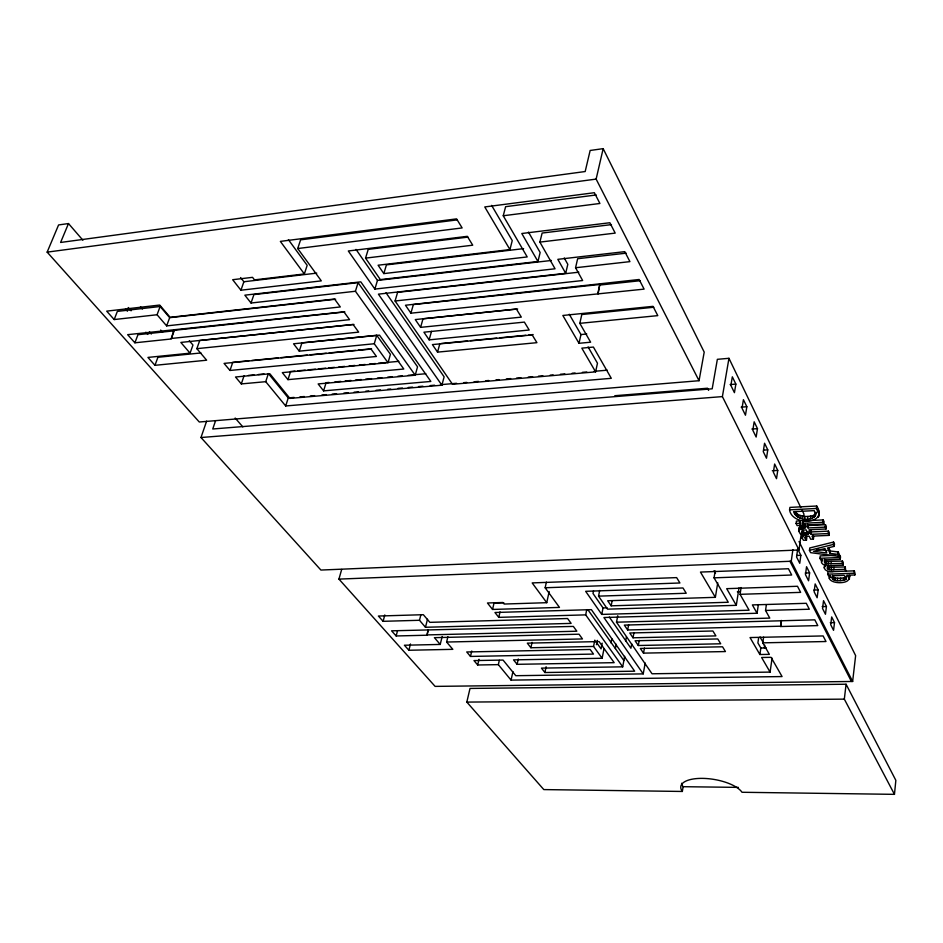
<?xml version="1.0" encoding="UTF-8"?>
<svg xmlns="http://www.w3.org/2000/svg" width="943" height="943" viewBox="0 0 943 943"><rect width="100%" height="100%" fill="white"/><g stroke="black" fill="none" stroke-linecap="round" stroke-linejoin="round"><path stroke-width="1.41" d="M818.901 516.175L818.701 513.617L816.39 508.466L816.721 506.014L789.916 507.405L789.562 509.845C791.837 526.253 828.732 524.567 816.721 506.014M819.231 513.723L819.326 512.532M815.612 515.491L814.257 510.634L793.582 511.684C796.14 520.748 815.707 522.835 816.037 512.073L815.153 516.41M894.459 794.348L895.85 780.356L846.083 684.229L470.015 688.437L466.82 702.087L543.816 789.586L682.343 791.46A31.673 12.424 9.5 0 1 702.582 778.376A31.673 12.424 9.5 0 1 742.011 792.273L894.459 794.348L844.327 699.14L846.083 684.229M341.684 569.419L338.938 579.108L435.112 686.386L852.637 681.471L855.631 655.621L799.039 541.506M854.853 574.947L854.334 570.845L827.942 571.812L827.648 574.181L828.473 575.89L830.477 575.819L829.203 578.13C831.443 585.485 855.702 583.576 846.743 575.242L854.853 574.947L854.334 570.845M849.278 577.717L849.572 575.348L849.36 579.438M827.541 565.293L829.699 567.25L845.246 566.943L845.765 571.057L844.952 569.324L831.278 569.784L828.685 569.419L827.353 568.228L828.567 565.717L843.018 565.199L843.313 562.818L842.488 561.061L826.881 561.38L824.701 559.388M843.36 580.299L843.643 577.929L846.26 576.868L845.977 579.238C842.111 581.265 830.653 582.562 832.421 575.407C834.025 579.591 840.201 577.941 843.643 577.929M844.952 569.324L845.246 566.943M844.48 580.028L844.775 577.658M845.364 579.674L845.647 577.305M838.857 556.335L837.926 554.366L830.029 553.388L827.459 547.977L834.19 546.374L834.496 543.97L833.588 542.048L809.778 547.966L809.448 550.358L810.591 552.657L838.857 556.335L839.152 553.942L838.233 551.961L830.335 550.983L828.803 547.742M840.237 559.282L839.411 557.525L839.718 555.121L840.543 556.889L840.237 559.282L825.691 559.859L824.394 561.769L826.575 563.761L842.193 563.454L843.018 565.199M837.36 580.546L837.655 578.189M834.508 622.604L833.553 630.313L830.712 624.679L831.679 616.946L834.508 622.604L830.264 622.71M842.193 563.454L842.488 561.061M840.331 580.593L840.626 578.224M832.315 578.483L832.61 576.126M833.765 569.749L834.06 567.368M832.704 579.061L832.999 576.703M833.282 579.532L833.577 577.175M834.036 579.921L834.331 577.564M837.926 554.366L838.233 551.961M834.979 580.216L835.274 577.847M827.353 568.228L827.659 565.847M827.683 568.735L827.989 566.366M828.461 563.926L828.767 561.545M830.029 553.388L830.335 550.983M828.119 569.136L828.425 566.755M828.685 569.419L828.991 567.049M829.392 569.619L829.699 567.25M834.19 546.374L833.282 544.465L833.588 542.048M829.203 578.13L829.51 575.76L830.311 577.47M830.96 563.89L831.255 561.509M826.445 606.49L825.455 614.27L822.532 608.471L823.534 600.667L826.445 606.49L822.155 606.608M831.278 569.784L831.573 567.403M828.166 533.549L828.473 531.121L811.428 531.911L810.839 530.673L811.11 534.327L828.166 533.549L829.027 535.388L811.982 536.154L813.42 539.101L810.662 539.219L809.212 536.213L806.513 536.461L804.98 537.569L806.465 540.15L803.448 540.28L801.927 537.604L802.528 533.809L808.021 532.064L807.691 534.481L802.187 536.225M824.512 562.358L824.819 559.977M824.276 567.934L824.842 564.751L824.276 567.934C825.149 571.611 830.052 571.529 833.046 571.529M824.854 562.877L825.16 560.496M825.29 563.277L825.596 560.896M829.027 535.388L829.333 532.96L828.473 531.121M824.536 567.132L825.514 563.961M825.856 563.56L826.162 561.179M826.575 563.761L826.881 561.38M823.781 524.202L822.897 522.339L823.227 519.899L803.271 520.878L802.929 523.294L803.837 525.157L823.781 524.202L824.099 521.774L823.227 519.899M825.208 566.33L826.28 565.505L823.204 564.515L821.624 562.924L821.612 561.415L822.933 559.965L820.787 560.059L819.927 558.303L820.245 555.91L835.545 555.297M825.149 527.137L825.467 524.709L808.351 525.522L807.75 524.273L808.021 527.939L825.149 527.137L826.021 528.988L808.917 529.789L810.355 532.771L807.597 532.901L806.124 529.86L803.412 530.107L801.88 531.239L803.377 533.844L800.348 533.974L798.815 531.274L799.405 527.455L804.933 525.687L804.591 528.104L799.075 529.872M821.424 562.146L821.742 559.765M826.021 528.988L826.339 526.559L825.467 524.709M818.159 589.917L817.133 597.756L814.127 591.803L815.165 583.929L818.159 589.917L813.809 590.059M818.701 513.617L819.031 511.177M818.371 517.365L818.701 514.925M810.355 532.771L810.685 530.355M812.548 518.12L812.878 515.691L815.483 513.959M811.11 534.327L811.428 531.911M814.115 517.389L814.446 514.949M813.42 539.101L813.738 536.697L812.783 534.728M809.624 572.861L808.564 580.782L805.475 574.641L806.548 566.708L809.624 572.861L805.228 573.026M818.029 511.955L818.359 509.503M804.674 534.858L805.004 532.441M807.585 518.898L807.915 516.469L812.878 515.691M805.228 538.571L805.558 536.166L806.795 537.746L806.465 540.15M806.053 534.61L806.383 532.206M805.77 539.372L806.1 536.968M808.021 527.939L808.351 525.522M807.691 534.481L808.351 534.445L808.681 532.029M810.379 518.626L810.709 516.198M800.454 528.846L800.796 526.43M802.069 518.591L802.399 516.151L798.202 514.63L795.373 512.002L795.02 514.442M801.562 528.493L801.892 526.076M206.623 421.12L200.989 437.517L320.903 570.055L798.992 549.981L801.373 532.771M802.175 527.031L803.165 519.864M803.566 516.988L803.955 514.124L802.057 510.163M802.128 532.241L802.458 529.825L803.707 531.428L803.377 533.844M802.941 528.245L803.271 525.829M801.927 537.604L802.528 533.809M802.682 533.054L803.012 530.638M804.662 518.898L805.004 516.469L807.915 516.469M802.222 538.441L802.257 534.469M802.741 535.659L803.071 533.255M804.591 528.104L805.251 528.068L804.98 524.402M800.855 555.309L799.758 563.301L796.564 556.983L797.684 548.967L800.855 555.309L796.717 555.486M803.577 535.211L803.908 532.795M796.717 516.281L797.071 513.852M796.081 523.495L796.422 521.078L799.888 520.901L800.913 523.023L800.583 525.44L797.118 525.605L796.081 523.495L799.546 523.33L800.583 525.44M852.637 681.471L791.26 561.238L792.886 549.616M797.861 517.07L798.202 514.63M799.794 517.978L800.124 515.55M799.546 523.33L799.888 520.901M798.815 531.274L799.405 527.455M799.629 529.306L799.959 526.889M617.736 615.744L616.498 622.191L652.037 673.774L770.089 672.1L772.081 658.131M795.798 515.432L796.14 513.004M780.474 626.199L627.661 629.971L624.325 625.103L814.811 619.846L817.781 625.598L780.651 626.517L781.287 620.423M780.651 626.517L781.464 620.73M762.781 642.843L825.997 641.523L823.109 635.936L750.027 637.551L759.881 654.525L769.37 654.359L762.781 642.843L763.606 637.15M764.36 647.806L764.738 645.189M758.667 637.657L757.889 642.926L760.836 648.03L759.881 654.525M616.498 622.191L769.783 618.113L765.539 610.463L766.388 604.64M777.751 470.416L776.513 478.679L773.39 472.29L774.639 464.015L777.751 470.416L772.293 470.746M770.089 672.1L761.614 657.495L771.068 657.33L782.077 676.567L511.059 680.115L498.34 664.638L477.677 664.992L473.987 660.583L503.055 660.065L515.786 675.695L643.22 673.891L603.909 617.512L757.064 613.256L758.361 604.557M767.767 449.858L766.482 458.227L763.264 451.638L764.561 443.245L767.767 449.858L763.63 450.129M599.677 590.471L598.546 596.141L607.516 609.154L736.294 605.323L739.006 587.902M598.546 596.141L686.233 593.253L682.991 587.972L585.65 591.308L601.752 614.412L749.096 610.204L740.066 594.326L741.127 587.536M757.477 428.641L756.145 437.045L752.82 430.244L754.164 421.816L757.477 428.641L751.877 429.041M715.183 571.01L714.051 577.835L728.267 602.259L611.147 605.83L607.681 600.75L715.372 597.332L717.741 582.798M746.844 406.739L745.465 415.215L742.023 408.189L743.426 399.691L746.844 406.739L741.174 407.164M682.343 791.46L683.121 786.698A31.626 12.483 9.5 0 1 681.589 783.256M735.858 384.107L734.432 392.665L730.872 385.404L732.334 376.823L735.858 384.107L730.106 384.567M798.992 549.981L722.397 396.602L728.963 358.305L717.364 359.318L712.189 388.811L212.741 428.994L215.593 420.649M832.115 577.764L833.199 575.725L844.103 575.336L846.236 577.54L845.977 579.238M643.22 673.891L645.189 663.035M68.497 223.55L58.584 224.941L47.15 252.135L199.279 422.004L699.046 380.713L704.209 352.104L603.166 148.652L590.153 150.467L585.179 171.532L60.6 242.457L68.497 223.55L82.89 240.194M643.515 653.122L640.321 648.454L722.538 646.792L725.45 651.566L643.515 653.122L644.446 648.053M638.305 645.507L635.063 640.769L717.764 638.953L720.711 643.786L638.305 645.507L639.248 640.415M631.727 643.928L630.926 648.242L609.331 617.052M633.024 637.798L629.747 632.989L712.908 630.997L715.902 635.9L633.024 637.798L633.979 632.67M622.698 666.831L585.686 614.871L498.776 617.359L494.945 612.502L591.379 609.638L634.663 671.192L544.901 672.524L541.435 668.115L622.698 666.831L624.679 656.304M625.61 641.193L626.423 636.879M627.661 629.971L628.627 624.82M615.378 648.56L616.203 644.258M849.808 576.244L849.101 577.823M610.981 642.937L611.807 638.647M611.147 605.83L612.172 600.62M602.129 658.273L593.56 646.45L530.897 647.758L527.302 643.15L599.064 641.57L614.188 662.67L517.106 664.32L513.534 659.876L602.129 658.273L603.98 648.749M602.188 643.138L601.068 648.855L595.587 641.228M593.56 646.45L594.809 640.144M601.752 614.412L603.037 607.952L592.994 593.453L593.524 590.813M596.436 644.682L597.284 640.391M585.686 614.871L586.735 609.72M544.901 672.524L546.115 666.76M578.849 272.197L397.604 292.342L395.082 300.982L452.499 384.284L595.599 371.86L597.473 363.22L588.09 346.93M546.386 582.114L545.148 587.76L559.482 607.41L492.541 609.449L487.448 602.99L502.937 602.494L504.14 604.039L546.751 602.695L549.156 591.497M530.897 647.758L532.076 642.36M597.827 293.45L599.807 284.491L413.364 304.565L410.9 313.182L644.104 289.124L639.142 279.493L405.466 305.237L410.9 313.182M598.11 293.968L599.807 284.491M517.106 664.32L518.285 659.004M511.059 680.115L512.945 671.593M653.805 307.253L581.807 314.526L579.827 323.343L590.624 342.203L579.002 343.299L580.971 334.565L569.266 314.255M498.34 664.638L499.319 660.336M498.776 617.359L500.038 611.877M395.082 300.982L582.644 280.531L575.56 267.741L577.646 258.724L626.152 253.172M699.046 380.713L596.129 179.099L603.166 148.652M477.677 664.992L479.009 659.287M492.541 609.449L494.014 603.119L503.821 602.801M595.599 371.86L581.819 348.144L593.406 347.071L611.3 378.32L285.682 405.973L265.726 381.679L241.314 383.919L235.491 377L269.875 373.782L289.914 398.394L441.89 385.204L378.402 294.145L565.694 273.317L567.804 264.323L564.244 257.958M470.486 656.434L466.726 651.967L590.153 649.468L593.512 654.077L470.486 656.434L471.759 651.024M467.917 237.117L368.241 249.376L365.554 258.123L472.726 245.192L467.292 236.328L348.309 250.979L374.866 289.077L555.05 268.779L539.891 242.103L542.131 233.051L611.453 224.611M365.554 258.123L380.359 279.599L537.946 261.506L540.15 252.512L528.469 232.096M442.184 636.478L440.216 644.434L404.406 645.236L408.885 650.257L452.817 649.338L446.605 642.042L447.913 636.714M428.334 629.889L427.002 635.217L428.087 629.594M425.47 627.272L419.482 620.282L383.106 621.319L378.391 616.038L423.336 614.695L429.855 622.345L567.58 618.525L571.14 623.394L425.47 627.272L427.497 619.233M419.482 620.282L420.849 614.907M596.188 194.965L505.625 206.67L503.244 215.758L527.208 256.932L383.825 273.6L378.096 265.219L509.939 249.589L512.249 240.595L491.621 205.385M408.885 650.257L410.488 643.975M427.002 635.217L396.154 635.971L397.474 630.902M441.89 385.204L444.129 376.835L385.97 292.719M383.106 621.319L384.803 614.942M437.552 352.128L432.401 344.596L532.182 334.906L536.921 342.674L437.552 352.128L439.862 343.629M429.148 339.857L423.914 332.195L524.367 322.105L529.188 330.015L429.148 339.857L431.505 331.323M415.215 375.196L417.537 366.827L358.081 282.641L253.915 294.593L251.027 303.021L355.428 291.257L415.215 375.196L318.133 383.931L323.59 390.874L430.845 381.444L360.804 281.851L244.838 295.171L251.027 303.021M420.613 327.362L415.274 319.571L516.41 309.068L521.326 317.119L420.613 327.362L423.006 318.793L517.66 308.962M388.009 362.725L390.426 354.332L376.752 335.307L301.937 342.851L299.273 351.161L374.265 343.747L388.009 362.725L282.311 372.626L287.957 379.64L403.793 369.019L379.51 335.13L293.532 343.794L299.273 351.161M374.265 343.747L376.752 335.307M383.825 273.6L386.43 264.877L523.613 248.634M374.866 289.077L377.459 280.425L356.006 249.388M323.59 390.874L326.101 382.705L329.036 382.434M355.428 291.257L358.081 282.641M285.682 405.973L288.252 397.922L268.39 373.558L265.726 381.679M287.957 379.64L290.574 371.483L294.97 371.07M457.367 219.86L300.605 239.84L297.717 248.539L321.304 280.873L240.936 290.22L232.662 279.706L252.535 277.336L254.492 279.871L304.353 273.953L307.17 265.348L288.417 239.687M241.314 383.919L244.025 375.844M229.986 370.458L224.057 363.397L371.035 349.075L376.434 356.466L229.986 370.458L232.756 362.336L248.834 360.768M240.936 290.22L243.872 281.757L240.583 277.537M189.295 340.718L192.961 345.032L190.062 353.165L147.921 357.421L154.958 365.318L206.658 360.214L196.839 348.662L199.739 340.506L353.955 324.427M170.813 338.525L349.582 319.653L343.9 311.862L127.635 334.659L134.896 342.804L171.202 338.973L173.795 330.356L344.867 311.933M171.697 337.618L174.184 330.816L137.961 334.706L134.896 342.804M166.64 325.889L169.669 317.673L160.145 306.499L117.356 311.39L114.186 319.559L106.689 311.143L159.709 305.049L170.141 317.308L334.541 299.025L340.317 306.946L166.64 325.889L157.068 314.738L114.186 319.559M154.958 365.318L157.917 357.291L200.918 352.953M157.068 314.738L160.145 306.499M809.448 550.358L833.282 544.465M47.15 252.135L596.129 179.099M503.244 215.758L599.913 203.476L594.361 192.714L484.761 206.941L509.939 249.589M297.717 248.539L462.141 227.935L456.589 218.87L280.354 241.384L304.353 273.953M539.891 242.103L615.201 233.11L609.85 222.737L521.797 233.499L537.946 261.506M243.872 281.757L316.765 273.128M377.459 280.425L551.349 260.468M575.56 267.741L629.924 261.635L624.773 251.651L557.832 259.337L565.694 273.317M169.669 317.673L335.684 299.226M600.09 285.022L640.226 280.708M196.839 348.662L358.682 332.136L353.095 324.475L180.844 342.427L190.062 353.165M579.827 323.343L657.79 315.634L652.992 306.345L562.841 315.469L579.002 343.299M251.757 360.485L278.055 357.916M280.979 357.633L307.288 355.063M310.2 354.78L326.278 353.212M329.201 352.93L355.511 350.36M358.423 350.077L371.577 348.792M441.312 343.488L467.563 340.942M470.474 340.659L496.713 338.101M499.625 337.818L525.864 335.272M528.787 334.989L533.16 334.565M580.971 334.565L586.758 333.999M248.327 375.444L254.056 374.901M258.358 374.501L264.087 373.958M297.894 370.788L305.202 370.104M308.137 369.833L315.445 369.149M318.369 368.878L325.689 368.183M328.612 367.911L334.47 367.369M338.855 366.957L344.714 366.403M349.099 365.99L354.945 365.448M359.342 365.035L365.189 364.481M369.585 364.069L375.432 363.526M378.355 363.244L385.675 362.56M388.599 362.289L398.842 361.334M334.895 381.915L340.765 381.385M345.162 380.984L351.02 380.453M355.428 380.064L361.287 379.534M365.684 379.133L371.554 378.614M377.412 378.084L381.809 377.683M387.679 377.165L392.076 376.764M397.934 376.233L402.331 375.844M408.201 375.314L425.788 373.734M288.252 397.922L294.098 397.416M299.957 396.909L304.341 396.52M310.2 396.013L314.585 395.636M321.905 394.999L326.302 394.622M332.148 394.103L336.545 393.726M343.853 393.09L348.25 392.712M354.096 392.194L358.493 391.816M365.813 391.18L368.737 390.921M376.057 390.296L380.442 389.907M387.762 389.27L390.685 389.023M398.005 388.386L402.39 387.997M408.248 387.49L412.633 387.113M418.492 386.595L422.877 386.217M430.197 385.581L434.582 385.204M440.44 384.697L456.542 383.294M463.85 382.658L466.785 382.398M474.093 381.762L478.49 381.385M485.81 380.748L488.733 380.489M496.053 379.852L498.977 379.605M506.297 378.968L510.682 378.579M516.54 378.072L520.925 377.695M528.245 377.059L532.63 376.67M538.488 376.163L542.873 375.786M550.193 375.149L553.117 374.89M560.437 374.253L564.833 373.876M572.142 373.239L575.077 372.98M582.385 372.344L586.782 371.966M594.09 371.33L607.268 370.186M614.812 395.718L707.498 388.233L708.606 390.39M200.989 437.517L722.397 396.602M789.562 509.845L816.39 508.466M802.929 523.294L822.897 522.339M804.65 526.819L807.42 526.689M810.509 533.09L807.75 533.208L808.351 534.445M819.927 558.303L839.411 557.525M338.938 579.108L791.26 561.238M714.051 577.835L791.684 575.018L788.454 568.747L700.46 572.071L715.372 597.332M827.648 574.181L854.052 573.226M545.148 587.76L679.927 582.986L676.638 577.611L532.17 582.915L546.751 602.695M737.32 591.839L740.243 591.732M740.066 594.326L800.631 592.369L797.495 586.275L726.688 588.668L736.294 605.323M603.037 607.952L607.115 607.834M765.539 610.463L809.33 609.225L806.277 603.308L752.373 604.911L757.064 613.256M426.755 634.922L576.845 631.221L573.344 626.411L391.569 630.82L396.154 635.971M446.605 642.042L582.479 638.941L579.026 634.203L434.405 637.668L440.216 644.434M760.836 648.03L766.246 647.924M466.82 702.087L844.327 699.14M683.121 786.698L738.357 787.381M802.399 516.151L805.004 516.469M816.497 549.262L827.141 550.594M125.537 309.021L127.47 311.225M145.859 332.195L147.792 334.411M128.177 307.501L131.077 310.813M149.43 331.806L151.363 334.022M235.161 418.044L242.822 426.884M140.507 306.77L142.417 308.998M160.664 330.074L162.585 332.29M587.831 609.614L623.877 660.571M802.552 536.037L803.13 537.015M714.028 570.798L715.501 573.344M760.046 636.985L763.394 642.843M789.951 561.285L851.435 681.483M728.963 358.305L800.784 507.523M824.583 565.552L824.783 566.413M799.134 528.115L799.145 528.858M824.748 548.626L813.514 551.313L826.822 552.987L824.748 548.626"/></g></svg>
